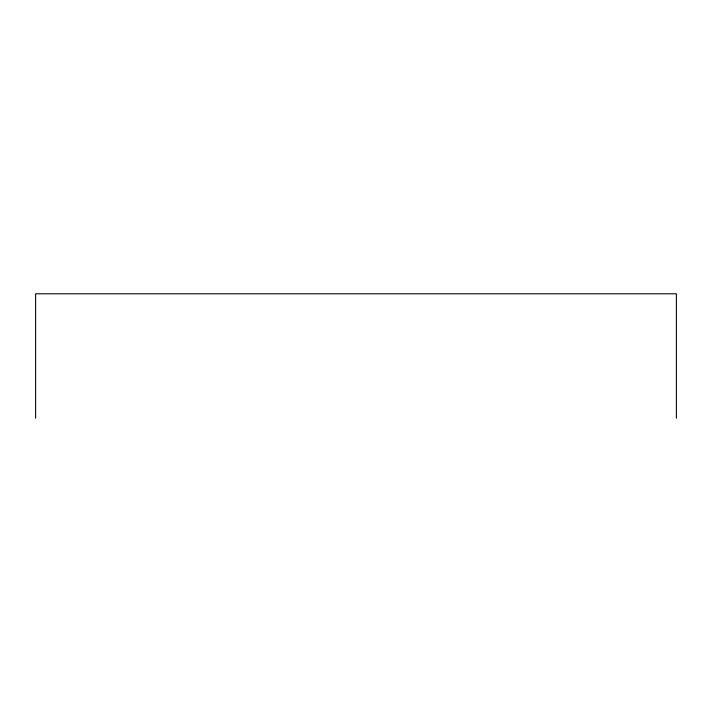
<?xml version="1.0" encoding="UTF-8"?>
<svg xmlns="http://www.w3.org/2000/svg" width="712" height="712" viewBox="0 0 712 712"><rect width="100%" height="100%" fill="white"/><g stroke="black" fill="none" stroke-linecap="round" stroke-linejoin="round"><path stroke-width="1.07" d="M676.4 418.211L676.4 293.789L35.6 293.789L35.6 418.211"/></g></svg>
